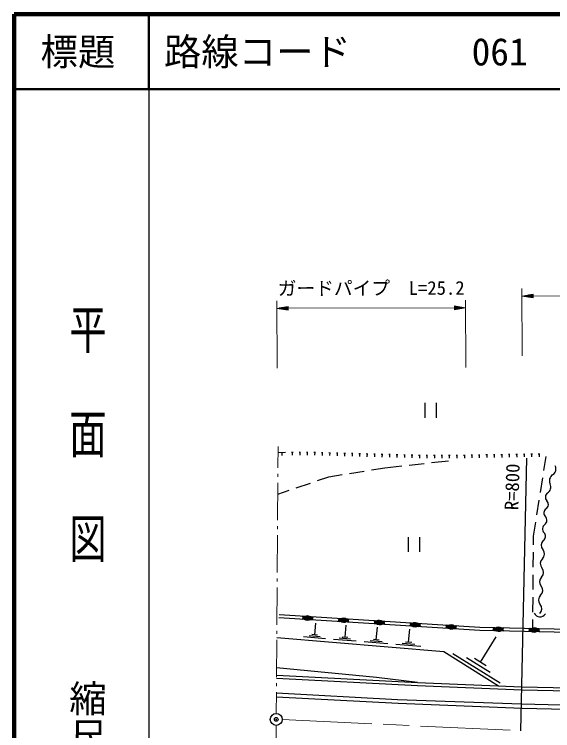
# Model space of a CAD drawing. Units: millimetres, scale not verified. Extents: x 40000 to 680000, y 20000 to 380000.
# Drawn here: x 40000 to 111971, y 284202 to 380000 of the extents above; entities that cross this region are included whole.
import ezdxf
from ezdxf.enums import TextEntityAlignment as Align

# ---------------------------------------------------------------- set-up
doc = ezdxf.new("R2010")
doc.units = ezdxf.units.MM
doc.header["$LTSCALE"] = 1000
doc.header["$PDMODE"] = 32
doc.header["$PDSIZE"] = 500
doc.linetypes.add('CHAIN', pattern=[18.5, 12, -1.5, 3.5, -1.5])
for name, color, linetype, lineweight in [('M-BGD', 7, 'Continuous', 25), ('M-BGD-HTXT', 7, 'Continuous', 13), ('M-BMK', 2, 'CHAIN', 13), ('M-BMK-OTRS', 5, 'Continuous', 25), ('M-BMK-SRVR', 3, 'Continuous', 25), ('M-STR-HTXT', 7, 'Continuous', 13), ('M-STR-STRD', 7, 'Continuous', 25), ('M-TTL', 2, 'Continuous', 140), ('M-TTL-BAND', 7, 'Continuous', 25), ('M-TTL-LINE', 7, 'Continuous', 50)]:
    doc.layers.add(name, color=color, linetype=linetype, lineweight=lineweight)
doc.layers.add('M-OTRS', color=6, linetype='Continuous')
doc.layers.add('M-TTL-TXT', color=7, linetype='Continuous')
doc.styles.add('@ＭＳ ゴシック', font='')
doc.styles.add('ＭＳ ゴシック', font='')
doc.styles.get('@ＭＳ ゴシック').set_extended_font_data('@MS Gothic')
doc.styles.get('ＭＳ ゴシック').set_extended_font_data('MS Gothic')

msp = doc.modelspace()

# ---------------------------------------------------------------- linework, layer by layer
at = {"layer": 'M-BGD'}
for p, q in [((94901, 328054), (94901, 326054)), ((96401, 328054), (96401, 326054)), ((75261, 321419), (76261, 321428)), ((75761, 321423), (75764, 321023)), ((77061, 321435), (77261, 321437)), ((77161, 321436), (77164, 321036)), ((78061, 321444), (78261, 321446)), ((78161, 321445), (78164, 321045)), ((79061, 321453), (79261, 321454)), ((79161, 321454), (79164, 321054)), ((80061, 321434), (80260, 321429)), ((80160, 321432), (80150, 321032)), ((81060, 321408), (81260, 321402)), ((81160, 321405), (81149, 321005)), ((82060, 321381), (82260, 321376)), ((82160, 321378), (82149, 320979)), ((83059, 321354), (83259, 321349)), ((83159, 321352), (83149, 320952)), ((84059, 321328), (84259, 321322)), ((84159, 321325), (84148, 320925)), ((85059, 321301), (85259, 321296)), ((85159, 321299), (85148, 320899)), ((86058, 321275), (86258, 321269)), ((86158, 321272), (86148, 320872)), ((87058, 321248), (87258, 321243)), ((87158, 321245), (87147, 320845)), ((88058, 321221), (88258, 321216)), ((88158, 321219), (88147, 320819)), ((89057, 321195), (89257, 321189)), ((89157, 321192), (89147, 320792)), ((90057, 321168), (90257, 321163)), ((90157, 321165), (90146, 320766)), ((91057, 321141), (91257, 321136)), ((91157, 321139), (91146, 320739)), ((92056, 321115), (92256, 321109)), ((92156, 321112), (92146, 320712)), ((93056, 321088), (93256, 321083)), ((93156, 321086), (93145, 320686)), ((94056, 321062), (94062, 321061)), ((94062, 321061), (94256, 321061)), ((94159, 321061), (94159, 320661)), ((95056, 321061), (95256, 321061)), ((95156, 321061), (95156, 320661)), ((96056, 321061), (96256, 321061)), ((96156, 321061), (96156, 320661)), ((97056, 321061), (97256, 321061)), ((97156, 321061), (97156, 320661)), ((98056, 321061), (98256, 321061)), ((98156, 321061), (98156, 320661)), ((99056, 321061), (99256, 321061)), ((99156, 321061), (99156, 320661)), ((100056, 321061), (100141, 321061)), ((100141, 321061), (100256, 321063)), ((100198, 321062), (100205, 320662)), ((101055, 321078), (101255, 321081)), ((101155, 321079), (101162, 320679)), ((102055, 321095), (102255, 321099)), ((102155, 321097), (102162, 320697)), ((103055, 321113), (103255, 321116)), ((103155, 321115), (103162, 320715)), ((104055, 321131), (104255, 321134)), ((104155, 321132), (104162, 320732)), ((105055, 321148), (105255, 321152)), ((105155, 321150), (105162, 320750)), ((106055, 321166), (106255, 321169)), ((106155, 321168), (106162, 320768)), ((107054, 321184), (107254, 321187)), ((107154, 321185), (107162, 320785)), ((108054, 321201), (108254, 321205)), ((108154, 321203), (108161, 320803)), ((109054, 321219), (109254, 321222)), ((109154, 321221), (109161, 320821)), ((110054, 321237), (110254, 321240)), ((110154, 321238), (110161, 320838)), ((95774, 320044), (98042, 320294)), ((110808, 318997), (111101, 320851)), ((87767, 319076), (89529, 319357)), ((89529, 319357), (91798, 319607)), ((92792, 319716), (94780, 319935)), ((80532, 317646), (82055, 318166)), ((82055, 318166), (83817, 318447)), ((84805, 318604), (86780, 318919)), ((77692, 316678), (79585, 317323)), ((110339, 316034), (110651, 318010)), ((75222, 315835), (76746, 316355)), ((109870, 313071), (110182, 315047)), ((109420, 310230), (109714, 312083)), ((92656, 310097), (92656, 308097)), ((94156, 310097), (94156, 308097)), ((109410, 309062), (109420, 310230)), ((109383, 306062), (109401, 308062)), ((109356, 303062), (109374, 305062)), ((109329, 300063), (109347, 302062)), ((109310, 297894), (109320, 299063)), ((80160, 297014), (80290, 298575)), ((84212, 296693), (84348, 298321)), ((88395, 296361), (88536, 298059)), ((80526, 296983), (79794, 297044)), ((92712, 296018), (92860, 297789)), ((81591, 296501), (78664, 296746)), ((80876, 296758), (79412, 296880)), ((85705, 296158), (82651, 296413)), ((84958, 296425), (83431, 296553)), ((84594, 296661), (83830, 296724)), ((89951, 295803), (86767, 296069)), ((89173, 296082), (87581, 296215)), ((88793, 296327), (87997, 296394)), ((93127, 295984), (92297, 296053)), ((102308, 293378), (104401, 296737)), ((94335, 295437), (91016, 295714)), ((93524, 295728), (91864, 295866)), ((104934, 290577), (98636, 294500)), ((103621, 291977), (100472, 293939)), ((103095, 292888), (101521, 293869))]:
    msp.add_line(p, q, dxfattribs=at)
for points in [[(75052, 291227), (93898, 290236), (107853, 289655), (158225, 288603), (196365, 287548), (198067, 287559), (199991, 288257), (201387, 289229), (202508, 290371), (203473, 291749), (207808, 316901), (208654, 319459), (210218, 321902), (211339, 322895), (215695, 326289), (217598, 328129), (218444, 329767)], [(75073, 291626), (93916, 290636), (107866, 290055), (158235, 289003), (196369, 287948), (197996, 287959), (199806, 288615), (201128, 289536), (202199, 290628), (203094, 291905), (207419, 316998), (208290, 319633), (209911, 322164), (211083, 323203), (215432, 326592), (217273, 328371), (218088, 329951)], [(193530, 295550), (102224, 297604), (75357, 299284)], [(75385, 299734), (102243, 298053), (193540, 296000)], [(75089, 296643), (97416, 294778), (104732, 290185)], [(93916, 290636), (88435, 291296), (75061, 292597)]]:
    msp.add_lwpolyline(points, dxfattribs=at)
for centre, radius, start, end in [((111500, 319194), 911, 300.79454, 27.7636), ((112433, 317629), 911, 120.79454, 207.7636), ((110821, 316780), 911, 300.79454, 27.7636), ((111680, 315428), 692, 124.56982, 225.15742), ((110704, 314446), 692, 304.56982, 45.15742), ((111489, 313306), 692, 124.56982, 225.15742), ((110513, 312324), 692, 304.56982, 45.15742), ((111299, 311184), 692, 124.56982, 225.15742), ((110322, 310203), 692, 304.56982, 45.15742), ((111307, 308993), 871, 132.75665, 221.79072), ((110007, 307832), 871, 312.75665, 41.79072), ((111190, 306553), 871, 132.75665, 221.79072), ((109891, 305391), 871, 312.75665, 41.79072), ((111074, 304112), 871, 132.75665, 221.79072), ((109775, 302951), 871, 312.75665, 41.79072), ((110958, 301672), 871, 132.75665, 221.79072), ((109659, 300510), 871, 312.75665, 41.79072), ((110282, 300269), 850, 203.53688, 327.39191), ((79190, 298732), 812, 19.04037, 153.80064), ((79252, 299805), 812, 199.04037, 333.80064), ((79190, 298732), 650, 25.15615, 147.68485), ((79252, 299805), 650, 205.15615, 327.68485), ((79190, 298732), 488, 36.28884, 136.55216), ((79252, 299805), 488, 216.28884, 316.55216), ((79190, 298732), 325, 70.47813, 102.36287), ((79252, 299805), 325, 250.47813, 282.36287), ((83980, 298432), 812, 19.04037, 153.80064), ((84043, 299505), 812, 199.04037, 333.80064), ((83980, 298432), 650, 25.15615, 147.68485), ((84043, 299505), 650, 205.15615, 327.68485), ((83980, 298432), 488, 36.28884, 136.55216), ((84043, 299505), 488, 216.28884, 316.55216), ((84043, 299505), 325, 250.47813, 282.36287), ((88771, 298132), 812, 19.04037, 153.80064), ((88834, 299205), 812, 199.04037, 333.80064), ((88834, 299205), 650, 205.15615, 327.68485), ((88834, 299205), 488, 216.28884, 316.55216), ((88834, 299205), 325, 250.47813, 282.36287), ((83980, 298432), 325, 70.47813, 102.36287), ((88771, 298132), 650, 25.15615, 147.68485), ((88771, 298132), 488, 36.28884, 136.55216), ((88771, 298132), 325, 70.47813, 102.36287), ((93562, 297832), 812, 19.04037, 153.80064), ((93624, 298906), 812, 199.04037, 333.80064), ((93562, 297832), 650, 25.15615, 147.68485), ((93624, 298906), 650, 205.15615, 327.68485), ((93562, 297832), 488, 36.28884, 136.55216), ((93624, 298906), 488, 216.28884, 316.55216), ((93562, 297832), 325, 70.47813, 102.36287), ((93624, 298906), 325, 250.47813, 282.36287), ((98352, 297533), 812, 19.04037, 153.80064), ((98415, 298606), 812, 199.04037, 333.80064), ((98352, 297533), 650, 25.15615, 147.68485), ((98415, 298606), 650, 205.15615, 327.68485), ((98352, 297533), 488, 36.28884, 136.55216), ((98415, 298606), 488, 216.28884, 316.55216), ((98415, 298606), 325, 250.47813, 282.36287), ((104681, 297236), 812, 21.33136, 156.09163), ((104709, 298311), 812, 201.33136, 336.09163), ((104709, 298311), 650, 207.44715, 329.97584), ((104709, 298311), 488, 218.57984, 318.84316), ((104709, 298311), 325, 252.76913, 284.65387), ((109480, 297128), 812, 21.33136, 156.09163), ((98352, 297533), 325, 70.47813, 102.36287), ((104681, 297236), 650, 27.44715, 149.97584), ((104681, 297236), 488, 38.57984, 138.84316), ((104681, 297236), 325, 72.76913, 104.65387), ((109508, 298203), 812, 201.33136, 336.09163), ((109480, 297128), 650, 27.44715, 149.97584), ((109508, 298203), 650, 207.44715, 329.97584), ((109480, 297128), 488, 38.57984, 138.84316), ((109508, 298203), 488, 218.57984, 318.84316), ((109480, 297128), 325, 72.76913, 104.65387), ((109508, 298203), 325, 252.76913, 284.65387)]:
    msp.add_arc(centre, radius, start, end, dxfattribs=at)
at = {"layer": 'M-BGD-HTXT'}
for p, q in [((75247, 319353), (75266, 322195)), ((75238, 318153), (75241, 318553)), ((75198, 312353), (75233, 317353)), ((75190, 311153), (75193, 311553)), ((75150, 305353), (75184, 310353)), ((75141, 304153), (75144, 304553)), ((75101, 298353), (75136, 303353)), ((75093, 297153), (75096, 297553)), ((75053, 291353), (75087, 296353)), ((75044, 290153), (75047, 290553)), ((75019, 286511), (75039, 289353)), ((74981, 281072), (75008, 284911))]:
    msp.add_line(p, q, dxfattribs=at)
at = {"layer": 'M-BMK'}
msp.add_line((75813, 285674), (107706, 284202), dxfattribs=at)
at = {"layer": 'M-BMK-OTRS'}
msp.add_lwpolyline([(75035, 288731), (91333, 287889), (107879, 287234), (157047, 286096), (173593, 285591), (196146, 284922)], dxfattribs=at)
at = {"layer": 'M-BMK-SRVR'}
msp.add_line((107706, 284202), (108535, 320625), dxfattribs=at)
msp.add_circle((75014, 285711), 800, dxfattribs=at)
at = {"layer": 'M-OTRS'}
msp.add_point((75014, 285711), dxfattribs=at)
at = {"layer": 'M-STR-HTXT'}
for p, q in [((107877, 334315), (107850, 343315)), ((107853, 342315), (109352, 342570)), ((107853, 342315), (109353, 342320)), ((107853, 342315), (109354, 342070)), ((109353, 342370), (108153, 342366)), ((109353, 342270), (108153, 342266)), ((108453, 342417), (109353, 342420)), ((108453, 342217), (109353, 342220)), ((109353, 342470), (108753, 342468)), ((109353, 342170), (108753, 342168)), ((109052, 342519), (109352, 342520)), ((109054, 342119), (109354, 342120)), ((109354, 342070), (109352, 342570)), ((109353, 342320), (199535, 342595)), ((75136, 332682), (75111, 341682)), ((100349, 332753), (100324, 341753)), ((75114, 340682), (76613, 340936)), ((75114, 340682), (76614, 340686)), ((75114, 340682), (76615, 340436)), ((76614, 340736), (75414, 340733)), ((76614, 340636), (75414, 340633)), ((75714, 340783), (76614, 340786)), ((75714, 340583), (76614, 340586)), ((76613, 340836), (76013, 340834)), ((76614, 340536), (76014, 340534)), ((76313, 340885), (76613, 340886)), ((76314, 340485), (76614, 340486)), ((76615, 340436), (76613, 340936)), ((76614, 340686), (98827, 340749)), ((100327, 340753), (98826, 340999)), ((98826, 340999), (98828, 340499)), ((99126, 340949), (98826, 340949)), ((98827, 340899), (99427, 340900)), ((99727, 340851), (98827, 340849)), ((98827, 340799), (100027, 340802)), ((100327, 340753), (98827, 340749)), ((98827, 340699), (100027, 340702)), ((99727, 340651), (98827, 340649)), ((98827, 340599), (99427, 340600)), ((100327, 340753), (98828, 340499)), ((99128, 340549), (98828, 340549))]:
    msp.add_line(p, q, dxfattribs=at)
at = {"layer": 'M-STR-STRD'}
msp.add_lwpolyline([(75038, 289274), (91218, 288388), (107812, 287790), (173606, 286156), (196974, 285424)], dxfattribs=at)
at = {"layer": 'M-TTL'}
for p, q in [((40000, 380000), (40000, 20000)), ((680000, 380000), (40000, 380000))]:
    msp.add_line(p, q, dxfattribs=at)
at = {"layer": 'M-TTL-BAND'}
msp.add_line((58000, 370000), (58000, 20000), dxfattribs=at)
at = {"layer": 'M-TTL-LINE'}
for p, q in [((58000, 380000), (58000, 370000)), ((40000, 370000), (680000, 370000))]:
    msp.add_line(p, q, dxfattribs=at)

# ---------------------------------------------------------------- texts
at = {"layer": 'M-BMK-SRVR', "style": 'ＭＳ ゴシック'}
msp.add_text('R=800', height=1833, rotation=88.133, dxfattribs=at).set_placement((106454, 313694), align=Align.MIDDLE_LEFT)
at = {"layer": 'M-STR-HTXT', "style": 'ＭＳ ゴシック'}
msp.add_text('ガードパイプ  L=25.2', height=1833, rotation=0.161, dxfattribs=at).set_placement((87717, 341917), align=Align.BOTTOM_CENTER)
at = {"layer": 'M-TTL-BAND', "style": '@ＭＳ ゴシック', "width": 1.4}
msp.add_text('平  面  図', height=3666, rotation=270, dxfattribs=at).set_placement((49777, 306475), align=Align.MIDDLE_RIGHT)
at = {"layer": 'M-TTL-BAND', "style": '@ＭＳ ゴシック'}
msp.add_text('縮尺千分の一', height=3666, rotation=270, dxfattribs=at).set_placement((49777, 261030), align=Align.MIDDLE_RIGHT)
at = {"layer": 'M-TTL-TXT', "style": 'ＭＳ ゴシック'}
msp.add_text('標題', height=3666, dxfattribs=at).set_placement((48500, 375000), align=Align.MIDDLE_CENTER)
for s, p in [('路線コード', (60000, 375000)), ('061', (101142, 375000))]:
    msp.add_text(s, height=3666, dxfattribs=at).set_placement(p, align=Align.MIDDLE_LEFT)

doc.saveas('drawing.dxf')
